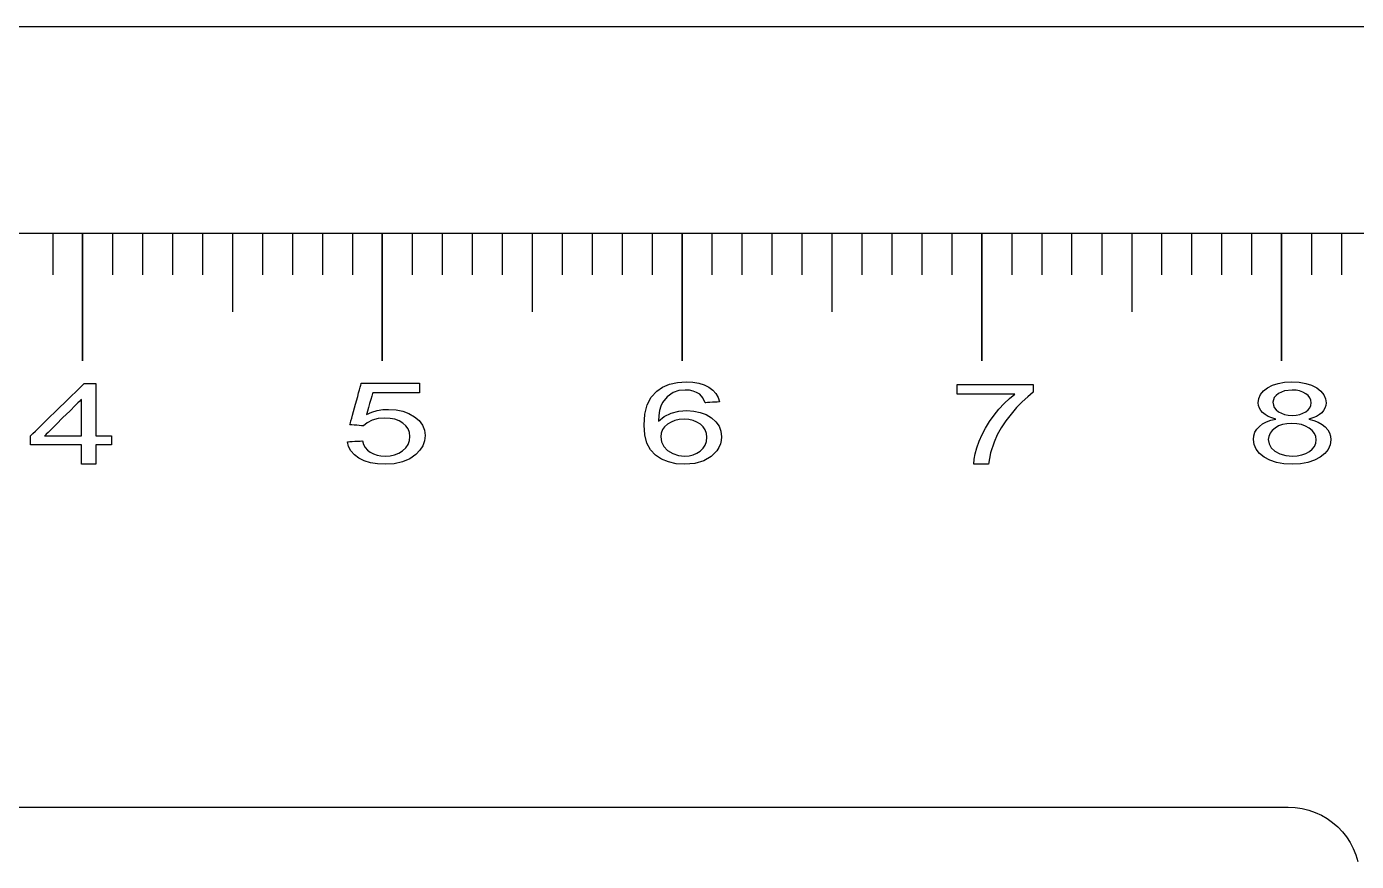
# Model space of a CAD drawing. Header units: millimetres. Extents: x 375 to 525, y 260 to 340.
# Drawn here: x 436.06 to 480.43, y 277.51 to 305.37 of the extents above; entities that cross this region are included whole.
import ezdxf

# ---------------------------------------------------------------- set-up
doc = ezdxf.new("R2010")
doc.units = ezdxf.units.MM
doc.layers.get('0').update_dxf_attribs({"linetype": 'CONTINUOUS', "true_color": 0xffffff})

msp = doc.modelspace()

# ---------------------------------------------------------------- linework, layer by layer
at = {"linetype": 'CONTINUOUS', "true_color": 0xffffff}
for points in [[(433.045, 305.367), (437.94, 305.367), (442.915, 305.367), (447.93, 305.367), (452.945, 305.367), (457.917, 305.367), (462.815, 305.367), (467.592, 305.367), (469.925, 305.367), (472.215, 305.367), (474.455, 305.367), (476.64, 305.367), (478.767, 305.367), (480.83, 305.367)], [(480.83, 298.465), (478.767, 298.465), (476.64, 298.465), (474.455, 298.465), (472.215, 298.465), (469.925, 298.465), (467.592, 298.465), (462.815, 298.465), (457.917, 298.465), (452.945, 298.465), (447.93, 298.465), (442.915, 298.465), (437.94, 298.465), (433.045, 298.465)], [(436.93, 298.465), (436.93, 298.45), (436.93, 298.405), (436.93, 298.337), (436.93, 298.25), (436.93, 298.145), (436.93, 298.03), (436.93, 297.777), (436.93, 297.525), (436.93, 297.41), (436.93, 297.305), (436.93, 297.217), (436.93, 297.15), (436.93, 297.105), (436.93, 297.09)], [(437.927, 298.465), (437.927, 298.452), (437.927, 298.417), (437.927, 298.36), (437.927, 298.282), (437.927, 298.187), (437.927, 298.072), (437.927, 297.945), (437.927, 297.802), (437.927, 297.48), (437.927, 297.122), (437.927, 296.737), (437.927, 296.342), (437.927, 295.947), (437.927, 295.562), (437.927, 295.205), (437.927, 294.882), (437.927, 294.74), (437.927, 294.612), (437.927, 294.497), (437.927, 294.402), (437.927, 294.325), (437.927, 294.267), (437.927, 294.232), (437.927, 294.22), (437.927, 294.232), (437.927, 294.267), (437.927, 294.325), (437.927, 294.402), (437.927, 294.497), (437.927, 294.612), (437.927, 294.74), (437.927, 294.882), (437.927, 295.205), (437.927, 295.562), (437.927, 295.947), (437.927, 296.342), (437.927, 296.737), (437.927, 297.122), (437.927, 297.48), (437.927, 297.802), (437.927, 297.945), (437.927, 298.072), (437.927, 298.187), (437.927, 298.282), (437.927, 298.36), (437.927, 298.417), (437.927, 298.452), (437.927, 298.465)], [(438.927, 298.465), (438.927, 298.45), (438.927, 298.405), (438.927, 298.337), (438.927, 298.25), (438.927, 298.145), (438.927, 298.03), (438.927, 297.777), (438.927, 297.525), (438.927, 297.41), (438.927, 297.305), (438.927, 297.217), (438.927, 297.15), (438.927, 297.105), (438.927, 297.09)], [(439.927, 298.465), (439.927, 298.45), (439.927, 298.405), (439.927, 298.337), (439.927, 298.25), (439.927, 298.145), (439.927, 298.03), (439.927, 297.777), (439.927, 297.525), (439.927, 297.41), (439.927, 297.305), (439.927, 297.217), (439.927, 297.15), (439.927, 297.105), (439.927, 297.09)], [(440.927, 298.465), (440.927, 298.45), (440.927, 298.405), (440.927, 298.337), (440.927, 298.25), (440.927, 298.145), (440.927, 298.03), (440.927, 297.777), (440.927, 297.525), (440.927, 297.41), (440.927, 297.305), (440.927, 297.217), (440.927, 297.15), (440.927, 297.105), (440.927, 297.09)], [(441.927, 298.465), (441.927, 298.45), (441.927, 298.405), (441.927, 298.337), (441.927, 298.25), (441.927, 298.145), (441.927, 298.03), (441.927, 297.777), (441.927, 297.525), (441.927, 297.41), (441.927, 297.305), (441.927, 297.217), (441.927, 297.15), (441.927, 297.105), (441.927, 297.09)], [(442.927, 298.465), (442.927, 298.457), (442.927, 298.435), (442.927, 298.352), (442.927, 298.225), (442.927, 298.057), (442.927, 297.86), (442.927, 297.64), (442.927, 297.402), (442.927, 297.16), (442.927, 296.917), (442.927, 296.68), (442.927, 296.46), (442.927, 296.262), (442.927, 296.095), (442.927, 295.967), (442.927, 295.885), (442.927, 295.862), (442.927, 295.855)], [(443.927, 298.465), (443.927, 298.45), (443.927, 298.405), (443.927, 298.337), (443.927, 298.25), (443.927, 298.145), (443.927, 298.03), (443.927, 297.777), (443.927, 297.525), (443.927, 297.41), (443.927, 297.305), (443.927, 297.217), (443.927, 297.15), (443.927, 297.105), (443.927, 297.09)], [(444.927, 298.465), (444.927, 298.45), (444.927, 298.405), (444.927, 298.337), (444.927, 298.25), (444.927, 298.145), (444.927, 298.03), (444.927, 297.777), (444.927, 297.525), (444.927, 297.41), (444.927, 297.305), (444.927, 297.217), (444.927, 297.15), (444.927, 297.105), (444.927, 297.09)], [(445.93, 298.465), (445.93, 298.45), (445.93, 298.405), (445.93, 298.337), (445.93, 298.25), (445.93, 298.145), (445.93, 298.03), (445.93, 297.777), (445.93, 297.525), (445.93, 297.41), (445.93, 297.305), (445.93, 297.217), (445.93, 297.15), (445.93, 297.105), (445.93, 297.09)], [(446.93, 298.465), (446.93, 298.45), (446.93, 298.405), (446.93, 298.337), (446.93, 298.25), (446.93, 298.145), (446.93, 298.03), (446.93, 297.777), (446.93, 297.525), (446.93, 297.41), (446.93, 297.305), (446.93, 297.217), (446.93, 297.15), (446.93, 297.105), (446.93, 297.09)], [(447.927, 298.465), (447.927, 298.452), (447.927, 298.417), (447.927, 298.36), (447.927, 298.282), (447.927, 298.187), (447.927, 298.072), (447.927, 297.945), (447.927, 297.802), (447.927, 297.48), (447.927, 297.122), (447.927, 296.737), (447.927, 296.342), (447.927, 295.947), (447.927, 295.562), (447.927, 295.205), (447.927, 294.882), (447.927, 294.74), (447.927, 294.612), (447.927, 294.497), (447.927, 294.402), (447.927, 294.325), (447.927, 294.267), (447.927, 294.232), (447.927, 294.22), (447.927, 294.232), (447.927, 294.267), (447.927, 294.325), (447.927, 294.402), (447.927, 294.497), (447.927, 294.612), (447.927, 294.74), (447.927, 294.882), (447.927, 295.205), (447.927, 295.562), (447.927, 295.947), (447.927, 296.342), (447.927, 296.737), (447.927, 297.122), (447.927, 297.48), (447.927, 297.802), (447.927, 297.945), (447.927, 298.072), (447.927, 298.187), (447.927, 298.282), (447.927, 298.36), (447.927, 298.417), (447.927, 298.452), (447.927, 298.465)], [(448.927, 298.465), (448.927, 298.45), (448.927, 298.405), (448.927, 298.337), (448.927, 298.25), (448.927, 298.145), (448.927, 298.03), (448.927, 297.777), (448.927, 297.525), (448.927, 297.41), (448.927, 297.305), (448.927, 297.217), (448.927, 297.15), (448.927, 297.105), (448.927, 297.09)], [(449.927, 298.465), (449.927, 298.45), (449.927, 298.405), (449.927, 298.337), (449.927, 298.25), (449.927, 298.145), (449.927, 298.03), (449.927, 297.777), (449.927, 297.525), (449.927, 297.41), (449.927, 297.305), (449.927, 297.217), (449.927, 297.15), (449.927, 297.105), (449.927, 297.09)], [(450.927, 298.465), (450.927, 298.45), (450.927, 298.405), (450.927, 298.337), (450.927, 298.25), (450.927, 298.145), (450.927, 298.03), (450.927, 297.777), (450.927, 297.525), (450.927, 297.41), (450.927, 297.305), (450.927, 297.217), (450.927, 297.15), (450.927, 297.105), (450.927, 297.09)], [(451.927, 298.465), (451.927, 298.45), (451.927, 298.405), (451.927, 298.337), (451.927, 298.25), (451.927, 298.145), (451.927, 298.03), (451.927, 297.777), (451.927, 297.525), (451.927, 297.41), (451.927, 297.305), (451.927, 297.217), (451.927, 297.15), (451.927, 297.105), (451.927, 297.09)], [(452.927, 298.465), (452.927, 298.457), (452.927, 298.435), (452.927, 298.352), (452.927, 298.225), (452.927, 298.057), (452.927, 297.86), (452.927, 297.64), (452.927, 297.402), (452.927, 297.16), (452.927, 296.917), (452.927, 296.68), (452.927, 296.46), (452.927, 296.262), (452.927, 296.095), (452.927, 295.967), (452.927, 295.885), (452.927, 295.862), (452.927, 295.855)], [(453.927, 298.465), (453.927, 298.45), (453.927, 298.405), (453.927, 298.337), (453.927, 298.25), (453.927, 298.145), (453.927, 298.03), (453.927, 297.777), (453.927, 297.525), (453.927, 297.41), (453.927, 297.305), (453.927, 297.217), (453.927, 297.15), (453.927, 297.105), (453.927, 297.09)], [(454.93, 298.465), (454.93, 298.45), (454.93, 298.405), (454.93, 298.337), (454.93, 298.25), (454.93, 298.145), (454.93, 298.03), (454.93, 297.777), (454.93, 297.525), (454.93, 297.41), (454.93, 297.305), (454.93, 297.217), (454.93, 297.15), (454.93, 297.105), (454.93, 297.09)], [(455.93, 298.465), (455.93, 298.45), (455.93, 298.405), (455.93, 298.337), (455.93, 298.25), (455.93, 298.145), (455.93, 298.03), (455.93, 297.777), (455.93, 297.525), (455.93, 297.41), (455.93, 297.305), (455.93, 297.217), (455.93, 297.15), (455.93, 297.105), (455.93, 297.09)], [(456.93, 298.465), (456.93, 298.45), (456.93, 298.405), (456.93, 298.337), (456.93, 298.25), (456.93, 298.145), (456.93, 298.03), (456.93, 297.777), (456.93, 297.525), (456.93, 297.41), (456.93, 297.305), (456.93, 297.217), (456.93, 297.15), (456.93, 297.105), (456.93, 297.09)], [(457.927, 298.465), (457.927, 298.452), (457.927, 298.417), (457.927, 298.36), (457.927, 298.282), (457.927, 298.187), (457.927, 298.072), (457.927, 297.945), (457.927, 297.802), (457.927, 297.48), (457.927, 297.122), (457.927, 296.737), (457.927, 296.342), (457.927, 295.947), (457.927, 295.562), (457.927, 295.205), (457.927, 294.882), (457.927, 294.74), (457.927, 294.612), (457.927, 294.497), (457.927, 294.402), (457.927, 294.325), (457.927, 294.267), (457.927, 294.232), (457.927, 294.22), (457.927, 294.232), (457.927, 294.267), (457.927, 294.325), (457.927, 294.402), (457.927, 294.497), (457.927, 294.612), (457.927, 294.74), (457.927, 294.882), (457.927, 295.205), (457.927, 295.562), (457.927, 295.947), (457.927, 296.342), (457.927, 296.737), (457.927, 297.122), (457.927, 297.48), (457.927, 297.802), (457.927, 297.945), (457.927, 298.072), (457.927, 298.187), (457.927, 298.282), (457.927, 298.36), (457.927, 298.417), (457.927, 298.452), (457.927, 298.465)], [(458.927, 298.465), (458.927, 298.45), (458.927, 298.405), (458.927, 298.337), (458.927, 298.25), (458.927, 298.145), (458.927, 298.03), (458.927, 297.777), (458.927, 297.525), (458.927, 297.41), (458.927, 297.305), (458.927, 297.217), (458.927, 297.15), (458.927, 297.105), (458.927, 297.09)], [(459.927, 298.465), (459.927, 298.45), (459.927, 298.405), (459.927, 298.337), (459.927, 298.25), (459.927, 298.145), (459.927, 298.03), (459.927, 297.777), (459.927, 297.525), (459.927, 297.41), (459.927, 297.305), (459.927, 297.217), (459.927, 297.15), (459.927, 297.105), (459.927, 297.09)], [(460.927, 298.465), (460.927, 298.45), (460.927, 298.405), (460.927, 298.337), (460.927, 298.25), (460.927, 298.145), (460.927, 298.03), (460.927, 297.777), (460.927, 297.525), (460.927, 297.41), (460.927, 297.305), (460.927, 297.217), (460.927, 297.15), (460.927, 297.105), (460.927, 297.09)], [(461.927, 298.465), (461.927, 298.45), (461.927, 298.405), (461.927, 298.337), (461.927, 298.25), (461.927, 298.145), (461.927, 298.03), (461.927, 297.777), (461.927, 297.525), (461.927, 297.41), (461.927, 297.305), (461.927, 297.217), (461.927, 297.15), (461.927, 297.105), (461.927, 297.09)], [(462.927, 298.465), (462.927, 298.457), (462.927, 298.435), (462.927, 298.352), (462.927, 298.225), (462.927, 298.057), (462.927, 297.86), (462.927, 297.64), (462.927, 297.402), (462.927, 297.16), (462.927, 296.917), (462.927, 296.68), (462.927, 296.46), (462.927, 296.262), (462.927, 296.095), (462.927, 295.967), (462.927, 295.885), (462.927, 295.862), (462.927, 295.855)], [(463.93, 298.465), (463.93, 298.45), (463.93, 298.405), (463.93, 298.337), (463.93, 298.25), (463.93, 298.145), (463.93, 298.03), (463.93, 297.777), (463.93, 297.525), (463.93, 297.41), (463.93, 297.305), (463.93, 297.217), (463.93, 297.15), (463.93, 297.105), (463.93, 297.09)], [(464.93, 298.465), (464.93, 298.45), (464.93, 298.405), (464.93, 298.337), (464.93, 298.25), (464.93, 298.145), (464.93, 298.03), (464.93, 297.777), (464.93, 297.525), (464.93, 297.41), (464.93, 297.305), (464.93, 297.217), (464.93, 297.15), (464.93, 297.105), (464.93, 297.09)], [(465.93, 298.465), (465.93, 298.45), (465.93, 298.405), (465.93, 298.337), (465.93, 298.25), (465.93, 298.145), (465.93, 298.03), (465.93, 297.777), (465.93, 297.525), (465.93, 297.41), (465.93, 297.305), (465.93, 297.217), (465.93, 297.15), (465.93, 297.105), (465.93, 297.09)], [(466.93, 298.465), (466.93, 298.45), (466.93, 298.405), (466.93, 298.337), (466.93, 298.25), (466.93, 298.145), (466.93, 298.03), (466.93, 297.777), (466.93, 297.525), (466.93, 297.41), (466.93, 297.305), (466.93, 297.217), (466.93, 297.15), (466.93, 297.105), (466.93, 297.09)], [(467.93, 298.465), (467.93, 298.452), (467.93, 298.417), (467.93, 298.36), (467.93, 298.282), (467.93, 298.187), (467.93, 298.072), (467.93, 297.945), (467.93, 297.802), (467.93, 297.48), (467.93, 297.122), (467.93, 296.737), (467.93, 296.342), (467.93, 295.947), (467.93, 295.562), (467.93, 295.205), (467.93, 294.882), (467.93, 294.74), (467.93, 294.612), (467.93, 294.497), (467.93, 294.402), (467.93, 294.325), (467.93, 294.267), (467.93, 294.232), (467.93, 294.22), (467.93, 294.232), (467.93, 294.267), (467.93, 294.325), (467.93, 294.402), (467.93, 294.497), (467.93, 294.612), (467.93, 294.74), (467.93, 294.882), (467.93, 295.205), (467.93, 295.562), (467.93, 295.947), (467.93, 296.342), (467.93, 296.737), (467.93, 297.122), (467.93, 297.48), (467.93, 297.802), (467.93, 297.945), (467.93, 298.072), (467.93, 298.187), (467.93, 298.282), (467.93, 298.36), (467.93, 298.417), (467.93, 298.452), (467.93, 298.465)], [(468.927, 298.465), (468.927, 298.45), (468.927, 298.405), (468.927, 298.337), (468.927, 298.25), (468.927, 298.145), (468.927, 298.03), (468.927, 297.777), (468.927, 297.525), (468.927, 297.41), (468.927, 297.305), (468.927, 297.217), (468.927, 297.15), (468.927, 297.105), (468.927, 297.09)], [(469.927, 298.465), (469.927, 298.45), (469.927, 298.405), (469.927, 298.337), (469.927, 298.25), (469.927, 298.145), (469.927, 298.03), (469.927, 297.777), (469.927, 297.525), (469.927, 297.41), (469.927, 297.305), (469.927, 297.217), (469.927, 297.15), (469.927, 297.105), (469.927, 297.09)], [(470.927, 298.465), (470.927, 298.45), (470.927, 298.405), (470.927, 298.337), (470.927, 298.25), (470.927, 298.145), (470.927, 298.03), (470.927, 297.777), (470.927, 297.525), (470.927, 297.41), (470.927, 297.305), (470.927, 297.217), (470.927, 297.15), (470.927, 297.105), (470.927, 297.09)], [(471.93, 298.465), (471.93, 298.45), (471.93, 298.405), (471.93, 298.337), (471.93, 298.25), (471.93, 298.145), (471.93, 298.03), (471.93, 297.777), (471.93, 297.525), (471.93, 297.41), (471.93, 297.305), (471.93, 297.217), (471.93, 297.15), (471.93, 297.105), (471.93, 297.09)], [(472.93, 298.465), (472.93, 298.457), (472.93, 298.435), (472.93, 298.352), (472.93, 298.225), (472.93, 298.057), (472.93, 297.86), (472.93, 297.64), (472.93, 297.402), (472.93, 297.16), (472.93, 296.917), (472.93, 296.68), (472.93, 296.46), (472.93, 296.262), (472.93, 296.095), (472.93, 295.967), (472.93, 295.885), (472.93, 295.862), (472.93, 295.855)], [(473.93, 298.465), (473.93, 298.45), (473.93, 298.405), (473.93, 298.337), (473.93, 298.25), (473.93, 298.145), (473.93, 298.03), (473.93, 297.777), (473.93, 297.525), (473.93, 297.41), (473.93, 297.305), (473.93, 297.217), (473.93, 297.15), (473.93, 297.105), (473.93, 297.09)], [(474.93, 298.465), (474.93, 298.45), (474.93, 298.405), (474.93, 298.337), (474.93, 298.25), (474.93, 298.145), (474.93, 298.03), (474.93, 297.777), (474.93, 297.525), (474.93, 297.41), (474.93, 297.305), (474.93, 297.217), (474.93, 297.15), (474.93, 297.105), (474.93, 297.09)], [(475.93, 298.465), (475.93, 298.45), (475.93, 298.405), (475.93, 298.337), (475.93, 298.25), (475.93, 298.145), (475.93, 298.03), (475.93, 297.777), (475.93, 297.525), (475.93, 297.41), (475.93, 297.305), (475.93, 297.217), (475.93, 297.15), (475.93, 297.105), (475.93, 297.09)], [(476.93, 298.465), (476.93, 298.45), (476.93, 298.405), (476.93, 298.337), (476.93, 298.25), (476.93, 298.145), (476.93, 298.03), (476.93, 297.777), (476.93, 297.525), (476.93, 297.41), (476.93, 297.305), (476.93, 297.217), (476.93, 297.15), (476.93, 297.105), (476.93, 297.09)], [(477.93, 298.465), (477.93, 298.452), (477.93, 298.417), (477.93, 298.36), (477.93, 298.282), (477.93, 298.187), (477.93, 298.072), (477.93, 297.945), (477.93, 297.802), (477.93, 297.48), (477.93, 297.122), (477.93, 296.737), (477.93, 296.342), (477.93, 295.947), (477.93, 295.562), (477.93, 295.205), (477.93, 294.882), (477.93, 294.74), (477.93, 294.612), (477.93, 294.497), (477.93, 294.402), (477.93, 294.325), (477.93, 294.267), (477.93, 294.232), (477.93, 294.22), (477.93, 294.232), (477.93, 294.267), (477.93, 294.325), (477.93, 294.402), (477.93, 294.497), (477.93, 294.612), (477.93, 294.74), (477.93, 294.882), (477.93, 295.205), (477.93, 295.562), (477.93, 295.947), (477.93, 296.342), (477.93, 296.737), (477.93, 297.122), (477.93, 297.48), (477.93, 297.802), (477.93, 297.945), (477.93, 298.072), (477.93, 298.187), (477.93, 298.282), (477.93, 298.36), (477.93, 298.417), (477.93, 298.452), (477.93, 298.465)], [(478.927, 298.465), (478.927, 298.45), (478.927, 298.405), (478.927, 298.337), (478.927, 298.25), (478.927, 298.145), (478.927, 298.03), (478.927, 297.777), (478.927, 297.525), (478.927, 297.41), (478.927, 297.305), (478.927, 297.217), (478.927, 297.15), (478.927, 297.105), (478.927, 297.09)], [(479.927, 298.465), (479.927, 298.45), (479.927, 298.405), (479.927, 298.337), (479.927, 298.25), (479.927, 298.145), (479.927, 298.03), (479.927, 297.777), (479.927, 297.525), (479.927, 297.41), (479.927, 297.305), (479.927, 297.217), (479.927, 297.15), (479.927, 297.105), (479.927, 297.09)], [(437.885, 290.765), (437.885, 290.772), (437.885, 290.792), (437.885, 290.865), (437.885, 290.97), (437.885, 291.087), (437.885, 291.205), (437.885, 291.31), (437.885, 291.382), (437.885, 291.402), (437.885, 291.41), (437.865, 291.41), (437.812, 291.41), (437.727, 291.41), (437.62, 291.41), (437.492, 291.41), (437.347, 291.41), (437.035, 291.41), (436.725, 291.41), (436.58, 291.41), (436.452, 291.41), (436.345, 291.41), (436.26, 291.41), (436.207, 291.41), (436.187, 291.41), (436.187, 291.422), (436.187, 291.457), (436.187, 291.562), (436.187, 291.665), (436.187, 291.7), (436.187, 291.712), (436.207, 291.732), (436.265, 291.787), (436.352, 291.872), (436.467, 291.985), (436.602, 292.117), (436.752, 292.265), (437.08, 292.585), (437.41, 292.905), (437.56, 293.052), (437.695, 293.185), (437.81, 293.297), (437.897, 293.382), (437.955, 293.437), (437.975, 293.457), (437.992, 293.457), (438.037, 293.457), (438.1, 293.457), (438.172, 293.457), (438.242, 293.457), (438.305, 293.457), (438.35, 293.457), (438.367, 293.457), (438.367, 293.437), (438.367, 293.382), (438.367, 293.297), (438.367, 293.185), (438.367, 293.052), (438.367, 292.905), (438.367, 292.585), (438.367, 292.265), (438.367, 292.117), (438.367, 291.985), (438.367, 291.872), (438.367, 291.787), (438.367, 291.732), (438.367, 291.712), (438.39, 291.712), (438.45, 291.712), (438.535, 291.712), (438.632, 291.712), (438.727, 291.712), (438.812, 291.712), (438.872, 291.712), (438.895, 291.712), (438.895, 291.7), (438.895, 291.665), (438.895, 291.562), (438.895, 291.457), (438.895, 291.422), (438.895, 291.41), (438.872, 291.41), (438.812, 291.41), (438.727, 291.41), (438.632, 291.41), (438.535, 291.41), (438.45, 291.41), (438.39, 291.41), (438.367, 291.41), (438.367, 291.402), (438.367, 291.382), (438.367, 291.31), (438.367, 291.205), (438.367, 291.087), (438.367, 290.97), (438.367, 290.865), (438.367, 290.792), (438.367, 290.772), (438.367, 290.765), (438.347, 290.765), (438.292, 290.765), (438.215, 290.765), (438.127, 290.765), (438.037, 290.765), (437.96, 290.765), (437.905, 290.765), (437.885, 290.765)], [(446.76, 291.517), (446.782, 291.517), (446.84, 291.522), (446.92, 291.525), (447.012, 291.532), (447.105, 291.537), (447.185, 291.54), (447.242, 291.545), (447.265, 291.545), (447.302, 291.427), (447.357, 291.325), (447.432, 291.237), (447.525, 291.165), (447.632, 291.11), (447.75, 291.07), (447.877, 291.045), (448.017, 291.037), (448.185, 291.05), (448.337, 291.082), (448.477, 291.14), (448.605, 291.217), (448.71, 291.315), (448.785, 291.427), (448.83, 291.555), (448.845, 291.695), (448.83, 291.827), (448.787, 291.947), (448.715, 292.052), (448.615, 292.14), (448.49, 292.212), (448.347, 292.265), (448.187, 292.295), (448.01, 292.305), (447.79, 292.287), (447.59, 292.232), (447.422, 292.15), (447.297, 292.045), (447.277, 292.047), (447.227, 292.052), (447.155, 292.057), (447.072, 292.065), (446.987, 292.072), (446.915, 292.08), (446.865, 292.082), (446.845, 292.085), (446.85, 292.1), (446.862, 292.145), (446.88, 292.212), (446.905, 292.3), (446.932, 292.405), (446.965, 292.522), (447.035, 292.775), (447.105, 293.03), (447.137, 293.147), (447.165, 293.252), (447.19, 293.34), (447.207, 293.407), (447.22, 293.452), (447.225, 293.467), (447.247, 293.467), (447.307, 293.467), (447.405, 293.467), (447.53, 293.467), (447.675, 293.467), (447.84, 293.467), (448.197, 293.467), (448.555, 293.467), (448.72, 293.467), (448.865, 293.467), (448.99, 293.467), (449.087, 293.467), (449.147, 293.467), (449.17, 293.467), (449.17, 293.455), (449.17, 293.417), (449.17, 293.31), (449.17, 293.202), (449.17, 293.165), (449.17, 293.152), (449.152, 293.152), (449.102, 293.152), (449.025, 293.152), (448.927, 293.152), (448.807, 293.152), (448.677, 293.152), (448.39, 293.152), (448.102, 293.152), (447.972, 293.152), (447.855, 293.152), (447.755, 293.152), (447.677, 293.152), (447.627, 293.152), (447.61, 293.152), (447.607, 293.145), (447.6, 293.122), (447.577, 293.04), (447.542, 292.922), (447.502, 292.79), (447.465, 292.657), (447.43, 292.54), (447.407, 292.457), (447.4, 292.435), (447.397, 292.427), (447.575, 292.502), (447.76, 292.555), (447.947, 292.587), (448.137, 292.597), (448.385, 292.582), (448.61, 292.535), (448.817, 292.46), (449.002, 292.352), (449.157, 292.222), (449.267, 292.072), (449.332, 291.907), (449.355, 291.725), (449.335, 291.547), (449.277, 291.382), (449.18, 291.232), (449.045, 291.092), (448.84, 290.95), (448.6, 290.847), (448.325, 290.785), (448.017, 290.765), (447.762, 290.777), (447.532, 290.817), (447.325, 290.88), (447.145, 290.97), (446.995, 291.082), (446.88, 291.21), (446.802, 291.355), (446.76, 291.517)], [(459.177, 292.845), (459.157, 292.845), (459.102, 292.84), (459.027, 292.837), (458.94, 292.832), (458.85, 292.827), (458.775, 292.825), (458.72, 292.82), (458.7, 292.82), (458.622, 292.987), (458.52, 293.102), (458.415, 293.165), (458.3, 293.207), (458.175, 293.235), (458.037, 293.242), (457.822, 293.222), (457.635, 293.155), (457.432, 293.015), (457.277, 292.822), (457.22, 292.702), (457.177, 292.557), (457.152, 292.39), (457.14, 292.2), (457.335, 292.357), (457.565, 292.47), (457.822, 292.535), (458.092, 292.557), (458.322, 292.542), (458.537, 292.497), (458.732, 292.422), (458.91, 292.315), (459.057, 292.185), (459.162, 292.035), (459.227, 291.87), (459.247, 291.685), (459.237, 291.562), (459.207, 291.442), (459.157, 291.325), (459.087, 291.215), (458.9, 291.022), (458.652, 290.88), (458.357, 290.795), (458.022, 290.765), (457.735, 290.785), (457.477, 290.842), (457.245, 290.937), (457.042, 291.07), (456.877, 291.247), (456.757, 291.472), (456.687, 291.747), (456.662, 292.072), (456.69, 292.435), (456.767, 292.745), (456.9, 293.002), (457.082, 293.207), (457.28, 293.342), (457.512, 293.437), (457.772, 293.495), (458.067, 293.515), (458.287, 293.505), (458.487, 293.47), (458.667, 293.415), (458.825, 293.337), (458.957, 293.24), (459.06, 293.125), (459.132, 292.992), (459.177, 292.845)], [(467.112, 293.105), (467.112, 293.117), (467.112, 293.155), (467.112, 293.265), (467.112, 293.372), (467.112, 293.41), (467.112, 293.422), (467.14, 293.422), (467.222, 293.422), (467.345, 293.422), (467.507, 293.422), (467.7, 293.422), (467.915, 293.422), (468.377, 293.422), (468.842, 293.422), (469.057, 293.422), (469.25, 293.422), (469.412, 293.422), (469.535, 293.422), (469.617, 293.422), (469.645, 293.422), (469.645, 293.412), (469.645, 293.382), (469.645, 293.295), (469.645, 293.207), (469.645, 293.177), (469.645, 293.167), (469.46, 293.02), (469.275, 292.85), (469.09, 292.655), (468.905, 292.44), (468.732, 292.212), (468.58, 291.98), (468.447, 291.742), (468.337, 291.505), (468.22, 291.152), (468.152, 290.765), (468.132, 290.765), (468.075, 290.765), (467.997, 290.765), (467.907, 290.765), (467.815, 290.765), (467.737, 290.765), (467.68, 290.765), (467.66, 290.765), (467.675, 290.932), (467.71, 291.115), (467.765, 291.315), (467.84, 291.532), (467.937, 291.755), (468.052, 291.975), (468.185, 292.19), (468.337, 292.402), (468.502, 292.602), (468.672, 292.787), (468.85, 292.955), (469.03, 293.105), (469.007, 293.105), (468.947, 293.105), (468.852, 293.105), (468.73, 293.105), (468.585, 293.105), (468.422, 293.105), (468.07, 293.105), (467.72, 293.105), (467.557, 293.105), (467.412, 293.105), (467.29, 293.105), (467.195, 293.105), (467.135, 293.105), (467.112, 293.105)], [(477.742, 292.272), (477.602, 292.315), (477.482, 292.362), (477.38, 292.42), (477.297, 292.487), (477.235, 292.56), (477.19, 292.64), (477.165, 292.725), (477.155, 292.82), (477.175, 292.962), (477.232, 293.092), (477.327, 293.21), (477.462, 293.315), (477.627, 293.402), (477.82, 293.465), (478.035, 293.502), (478.277, 293.515), (478.522, 293.502), (478.74, 293.465), (478.935, 293.4), (479.105, 293.31), (479.24, 293.202), (479.337, 293.085), (479.395, 292.952), (479.415, 292.812), (479.405, 292.722), (479.38, 292.637), (479.335, 292.557), (479.272, 292.485), (479.192, 292.42), (479.092, 292.362), (478.975, 292.315), (478.84, 292.272), (479.01, 292.225), (479.157, 292.165), (479.282, 292.095), (479.387, 292.01), (479.47, 291.915), (479.527, 291.812), (479.562, 291.702), (479.575, 291.582), (479.552, 291.415), (479.487, 291.262), (479.377, 291.125), (479.222, 291), (479.03, 290.897), (478.81, 290.825), (478.562, 290.78), (478.287, 290.765), (478.012, 290.78), (477.765, 290.825), (477.545, 290.9), (477.352, 291.002), (477.197, 291.127), (477.085, 291.267), (477.02, 291.42), (476.997, 291.59), (477.01, 291.715), (477.045, 291.832), (477.105, 291.937), (477.19, 292.03), (477.297, 292.112), (477.425, 292.18), (477.572, 292.232), (477.742, 292.272)], [(437.885, 291.712), (437.885, 291.725), (437.885, 291.765), (437.885, 291.825), (437.885, 291.902), (437.885, 292.097), (437.885, 292.32), (437.885, 292.542), (437.885, 292.737), (437.885, 292.815), (437.885, 292.875), (437.885, 292.915), (437.885, 292.927), (437.87, 292.915), (437.832, 292.875), (437.772, 292.815), (437.692, 292.737), (437.497, 292.542), (437.272, 292.32), (437.047, 292.097), (436.852, 291.902), (436.772, 291.825), (436.712, 291.765), (436.675, 291.725), (436.66, 291.712), (436.675, 291.712), (436.712, 291.712), (436.772, 291.712), (436.852, 291.712), (437.047, 291.712), (437.272, 291.712), (437.497, 291.712), (437.692, 291.712), (437.772, 291.712), (437.832, 291.712), (437.87, 291.712), (437.885, 291.712)], [(477.645, 292.832), (477.657, 292.74), (477.69, 292.657), (477.747, 292.585), (477.825, 292.52), (478.03, 292.43), (478.152, 292.405), (478.29, 292.397), (478.422, 292.405), (478.542, 292.427), (478.745, 292.517), (478.822, 292.58), (478.877, 292.652), (478.912, 292.73), (478.922, 292.812), (478.91, 292.9), (478.877, 292.982), (478.82, 293.055), (478.74, 293.12), (478.642, 293.175), (478.535, 293.212), (478.415, 293.235), (478.282, 293.242), (478.032, 293.212), (477.827, 293.122), (477.747, 293.06), (477.69, 292.99), (477.657, 292.915), (477.645, 292.832)], [(457.215, 291.685), (457.242, 291.517), (457.322, 291.357), (457.447, 291.22), (457.615, 291.12), (457.81, 291.057), (458.015, 291.037), (458.162, 291.047), (458.297, 291.08), (458.422, 291.132), (458.537, 291.207), (458.632, 291.3), (458.7, 291.407), (458.742, 291.527), (458.755, 291.665), (458.742, 291.797), (458.7, 291.915), (458.632, 292.017), (458.54, 292.105), (458.425, 292.175), (458.297, 292.225), (458.152, 292.255), (457.995, 292.265), (457.837, 292.255), (457.692, 292.225), (457.562, 292.175), (457.442, 292.105), (457.342, 292.017), (457.272, 291.92), (457.23, 291.807), (457.215, 291.685)], [(477.49, 291.587), (477.515, 291.45), (477.587, 291.315), (477.71, 291.197), (477.877, 291.11), (478.077, 291.055), (478.292, 291.037), (478.457, 291.047), (478.607, 291.075), (478.74, 291.122), (478.86, 291.19), (478.957, 291.272), (479.03, 291.362), (479.07, 291.465), (479.085, 291.577), (479.07, 291.692), (479.027, 291.795), (478.955, 291.89), (478.855, 291.972), (478.732, 292.04), (478.595, 292.09), (478.442, 292.117), (478.275, 292.127), (478.112, 292.117), (477.965, 292.09), (477.832, 292.042), (477.715, 291.975), (477.617, 291.892), (477.547, 291.8), (477.505, 291.697), (477.49, 291.587)], [(434.8, 279.325), (437.132, 279.325), (439.567, 279.325), (442.085, 279.325), (444.665, 279.325), (447.287, 279.325), (449.93, 279.325), (452.572, 279.325), (455.195, 279.325), (457.775, 279.325), (460.292, 279.325), (462.727, 279.325), (465.06, 279.325), (467.27, 279.325), (468.32, 279.325), (469.332, 279.325), (470.305, 279.325), (471.23, 279.325), (472.112, 279.325), (472.942, 279.325), (473.722, 279.325), (474.45, 279.325), (475.117, 279.325), (475.727, 279.325), (476.275, 279.325), (476.757, 279.325), (477.172, 279.325), (477.517, 279.325), (477.792, 279.325), (477.99, 279.325), (478.112, 279.325), (478.152, 279.325), (478.39, 279.312), (478.62, 279.28), (478.842, 279.225), (479.057, 279.15), (479.26, 279.055), (479.455, 278.942), (479.635, 278.812), (479.805, 278.667), (479.96, 278.505), (480.097, 278.33), (480.22, 278.142), (480.325, 277.945), (480.412, 277.735), (480.477, 277.515)]]:
    msp.add_lwpolyline(points, dxfattribs=at)

doc.saveas('drawing.dxf')
